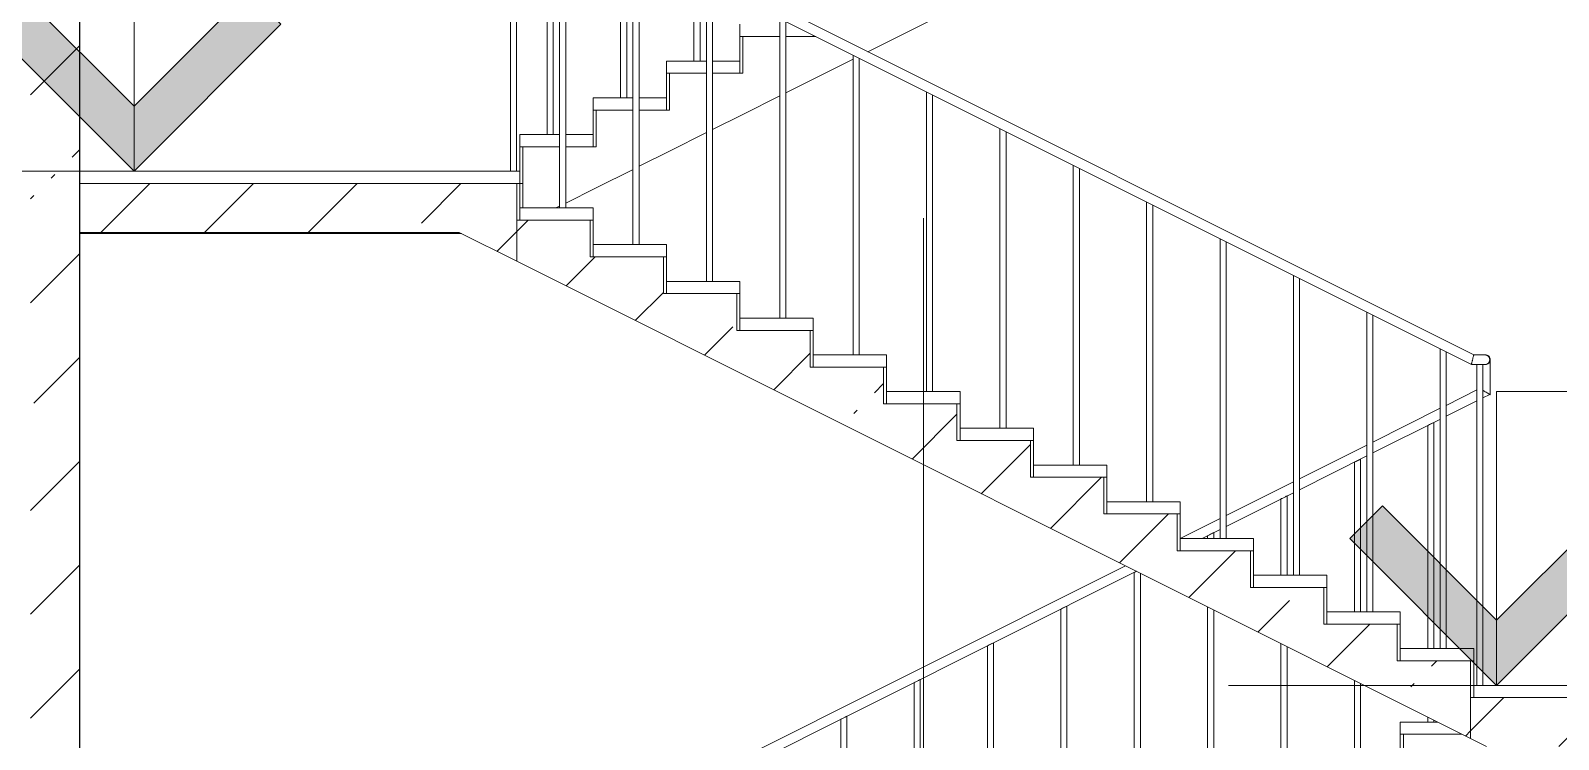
# Model space of a CAD drawing. Header units: millimetres. Extents: x -39507 to 33074, y -24219 to 30962.
# Drawn here: x 15867 to 22114, y 6049 to 8944 of the extents above; entities that cross this region are included whole.
import ezdxf

# ---------------------------------------------------------------- set-up
doc = ezdxf.new("R2010")
doc.units = ezdxf.units.MM
doc.linetypes.add('Осевые', pattern=[6350, 1270, -952.5, 3175, -952.5])
for name, color, linetype, lineweight in [('Балясины', 7, 'Continuous', 9), ('Верхние поручни', 7, 'Continuous', 9), ('Высотные отметки', 7, 'Continuous', 9), ('Лестницы', 7, 'Continuous', 9), ('Лестницы-1', 7, 'Continuous', 18), ('Ограждение', 7, 'Continuous', 9), ('Потолки', 7, 'Continuous', 9), ('Проступи_подступенки', 7, 'Continuous', 18), ('Проступи_подступенки-1', 7, 'Continuous', 9), ('Структура _1_', 7, 'Continuous', 18), ('Штриховка разреза-2', 7, 'Continuous', 9)]:
    doc.layers.add(name, color=color, linetype=linetype, lineweight=lineweight)
doc.layers.add('Оси-3', color=7, linetype='Осевые', lineweight=9, true_color=0xaaaaaa)
pattern_1 = [(45, (-2885.9, 6475), (-424.264, 424.264), [600, -100, 20, -100]), (45, (-2885.9, 6899), (-424.264, 424.264), [])]

# ---------------------------------------------------------------- blocks, each defined once
blk = doc.blocks.new('Ограждение - 25mm-V111-Разрез 2-2')
at = {"layer": 'Балясины'}
for p, q in [((18579.2, 22631.3), (18579.2, 21813.8)), ((18604.2, 21801.3), (18604.2, 22643.8)), ((18579.2, 21769.2), (18579.2, 21420)), ((18604.2, 21420), (18604.2, 21756.7)), ((18591.7, 21420), (18580.9, 21420)), ((18580.9, 21420), (18591.7, 21420)), ((18591.7, 21420), (18602.5, 21420)), ((18602.5, 21420), (18591.7, 21420))]:
    blk.add_line(p, q, dxfattribs=at)
at = {"layer": 'Балясины', "flags": 128}
for points in [[(18591.7, 22637.6), (18586.3, 22634.9), (18581.9, 22632.7), (18579.5, 22631.5), (18581.9, 22632.7), (18586.3, 22634.9), (18591.7, 22637.6)], [(18591.7, 22637.6), (18597.1, 22640.3), (18601.5, 22642.5), (18603.9, 22643.7), (18601.5, 22642.5), (18597.1, 22640.3), (18591.7, 22637.6)]]:
    blk.add_lwpolyline(points, dxfattribs=at)
blk = doc.blocks.new('Ограждение - 25mm-V129-Разрез 2-2')
at = {"layer": 'Балясины'}
for p, q in [((18279.2, 9881.3), (18279.2, 9363.9)), ((18291.7, 9887.6), (18296.5, 9890)), ((18304.2, 9351.4), (18304.2, 9893.8)), ((18279.2, 9319.2), (18279.2, 8670)), ((18304.2, 8670), (18304.2, 9306.7)), ((18291.7, 8670), (18280.9, 8670)), ((18280.9, 8670), (18291.7, 8670)), ((18291.7, 8670), (18302.5, 8670)), ((18302.5, 8670), (18291.7, 8670))]:
    blk.add_line(p, q, dxfattribs=at)
at = {"layer": 'Балясины', "flags": 128}
for points in [[(18291.7, 9887.6), (18286.3, 9884.9), (18281.9, 9882.7), (18279.5, 9881.5), (18281.9, 9882.7), (18286.3, 9884.9), (18291.7, 9887.6)], [(18297.1, 9890.3), (18301.5, 9892.5), (18303.9, 9893.7), (18301.5, 9892.5), (18297.1, 9890.3), (18291.7, 9887.6)]]:
    blk.add_lwpolyline(points, dxfattribs=at)
blk = doc.blocks.new('Ограждение - 25mm-V113-Разрез 2-2')
at = {"layer": 'Балясины'}
for p, q in [((17979.2, 22331.3), (17979.2, 22113.9)), ((18004.2, 22101.4), (18004.2, 22343.8)), ((17979.2, 22069.2), (17979.2, 21120)), ((18004.2, 21120), (18004.2, 22056.7)), ((17991.7, 21120), (17980.9, 21120)), ((17980.9, 21120), (17991.7, 21120)), ((17991.7, 21120), (18002.5, 21120)), ((18002.5, 21120), (17991.7, 21120))]:
    blk.add_line(p, q, dxfattribs=at)
at = {"layer": 'Балясины', "flags": 128}
for points in [[(17991.7, 22337.6), (17986.3, 22334.9), (17981.9, 22332.7), (17979.5, 22331.5), (17981.9, 22332.7), (17986.3, 22334.9), (17991.7, 22337.6)], [(17991.7, 22337.6), (17997.1, 22340.3), (18001.5, 22342.5), (18003.9, 22343.7), (18001.5, 22342.5), (17997.1, 22340.3), (17991.7, 22337.6)]]:
    blk.add_lwpolyline(points, dxfattribs=at)
blk = doc.blocks.new('Ограждение - 25mm-V115-Разрез 2-2')
at = {"layer": 'Балясины'}
for p, q in [((17841.7, 22280), (17852.5, 22280)), ((17854.2, 22280), (17841.7, 22280)), ((17854.2, 22176.4), (17854.2, 22280)), ((17829.2, 22144.2), (17829.2, 20970)), ((17854.2, 20970), (17854.2, 22131.7)), ((17852.5, 20970), (17830.9, 20970)), ((17830.9, 20970), (17852.5, 20970))]:
    blk.add_line(p, q, dxfattribs=at)
blk = doc.blocks.new('Ограждение - 25mm-V123-Разрез 2-2')
at = {"layer": 'Балясины'}
for p, q in [((18030, 17843.8), (18030, 16620)), ((18030.3, 17843.7), (18030.3, 17843.7)), ((18055, 16620), (18055, 17831.3)), ((18042.5, 16620), (18031.7, 16620)), ((18031.7, 16620), (18042.5, 16620)), ((18042.5, 16620), (18047.9, 16620)), ((18047.9, 16620), (18042.5, 16620)), ((18048.8, 16620), (18053.3, 16620)), ((18053.3, 16620), (18048.8, 16620))]:
    blk.add_line(p, q, dxfattribs=at)
blk = doc.blocks.new('Ограждение - 25mm-V92-Разрез 2-2')
at = {"layer": 'Балясины'}
for p, q in [((20430, -156.2), (20430, -1380)), ((20430.3, -156.3), (20430.3, -156.3)), ((20455, -1380), (20455, -168.7)), ((20442.5, -1380), (20431.7, -1380)), ((20431.7, -1380), (20442.5, -1380)), ((20442.5, -1380), (20453.3, -1380)), ((20453.3, -1380), (20442.5, -1380))]:
    blk.add_line(p, q, dxfattribs=at)
blk = doc.blocks.new('Ограждение - 25mm-V91-Разрез 2-2')
at = {"layer": 'Балясины'}
for p, q in [((18330, 893.8), (18330, -330)), ((18330.3, 893.7), (18330.3, 893.7)), ((18355, -330), (18355, 881.3)), ((18342.5, -330), (18331.7, -330)), ((18331.7, -330), (18342.5, -330)), ((18342.5, -330), (18353.3, -330)), ((18353.3, -330), (18342.5, -330))]:
    blk.add_line(p, q, dxfattribs=at)
blk = doc.blocks.new('Ограждение - 25mm-V44-Разрез 2-2')
at = {"layer": 'Балясины'}
for p, q in [((-23340.4, 18110), (-23340.4, 16800)), ((-23315.4, 16800), (-23315.4, 18110)), ((-23338.7, 16800), (-23317.1, 16800)), ((-23317.1, 16800), (-23338.7, 16800))]:
    blk.add_line(p, q, dxfattribs=at)
blk = doc.blocks.new('Ограждение - 25mm-V117-Разрез 2-2')
at = {"layer": 'Балясины'}
for p, q in [((21579.2, 19931.3), (21579.2, 19020)), ((21604.2, 19020), (21604.2, 19943.8)), ((21579.2, 18740), (21579.2, 18720)), ((21591.7, 18720), (21580.9, 18720)), ((21580.9, 18720), (21591.7, 18720)), ((21591.7, 18720), (21602.5, 18720)), ((21602.5, 18720), (21591.7, 18720)), ((21604.2, 18720), (21604.2, 18727.5))]:
    blk.add_line(p, q, dxfattribs=at)
at = {"layer": 'Балясины', "flags": 128}
for points in [[(21591.7, 19937.6), (21586.3, 19934.9), (21581.9, 19932.7), (21579.5, 19931.5), (21581.9, 19932.7), (21586.3, 19934.9), (21591.7, 19937.6)], [(21591.7, 19937.6), (21597.1, 19940.3), (21601.5, 19942.5), (21603.9, 19943.7), (21601.5, 19942.5), (21597.1, 19940.3), (21591.7, 19937.6)]]:
    blk.add_lwpolyline(points, dxfattribs=at)
blk = doc.blocks.new('Ограждение - 25mm-V118-Разрез 2-2')
at = {"layer": 'Балясины'}
for p, q in [((21279.2, 19781.3), (21279.2, 19170)), ((21304.2, 19170), (21304.2, 19793.8)), ((21279.2, 18890), (21279.2, 18570)), ((21304.2, 18570), (21304.2, 18877.5)), ((21291.7, 18570), (21280.9, 18570)), ((21280.9, 18570), (21291.7, 18570)), ((21291.7, 18570), (21302.5, 18570)), ((21302.5, 18570), (21291.7, 18570))]:
    blk.add_line(p, q, dxfattribs=at)
at = {"layer": 'Балясины', "flags": 128}
for points in [[(21291.7, 19787.6), (21286.3, 19784.9), (21281.9, 19782.7), (21279.5, 19781.5), (21281.9, 19782.7), (21286.3, 19784.9), (21291.7, 19787.6)], [(21291.7, 19787.6), (21297.1, 19790.3), (21301.5, 19792.5), (21303.9, 19793.7), (21301.5, 19792.5), (21297.1, 19790.3), (21291.7, 19787.6)]]:
    blk.add_lwpolyline(points, dxfattribs=at)
blk = doc.blocks.new('Ограждение - 25mm-V130-Разрез 2-2')
at = {"layer": 'Балясины'}
for p, q in [((20979.2, 7031.3), (20979.2, 6720)), ((21004.2, 6720), (21004.2, 7043.8)), ((20979.2, 6440), (20979.2, 5820)), ((21004.2, 5820), (21004.2, 6427.5)), ((20991.7, 5820), (20980.9, 5820)), ((20980.9, 5820), (20991.7, 5820)), ((20991.7, 5820), (21002.5, 5820)), ((21002.5, 5820), (20991.7, 5820))]:
    blk.add_line(p, q, dxfattribs=at)
at = {"layer": 'Балясины', "flags": 128}
for points in [[(20991.7, 7037.6), (20986.3, 7034.9), (20981.9, 7032.7), (20979.5, 7031.5), (20981.9, 7032.7), (20986.3, 7034.9), (20991.7, 7037.6)], [(21001.5, 7042.5), (21003.9, 7043.7), (21001.5, 7042.5), (20997.1, 7040.3), (20991.7, 7037.6)], [(20991.7, 7037.6), (20997.1, 7040.3), (21000.7, 7042.1)]]:
    blk.add_lwpolyline(points, dxfattribs=at)
blk = doc.blocks.new('Ограждение - 25mm-V120-Разрез 2-2')
at = {"layer": 'Балясины'}
for p, q in [((20704.2, 19470), (20704.2, 19493.8)), ((20679.2, 19481.3), (20679.2, 19470)), ((20679.2, 19190), (20679.2, 18270)), ((20704.2, 18270), (20704.2, 19177.5)), ((20691.7, 18270), (20680.9, 18270)), ((20680.9, 18270), (20691.7, 18270)), ((20691.7, 18270), (20702.5, 18270)), ((20702.5, 18270), (20691.7, 18270))]:
    blk.add_line(p, q, dxfattribs=at)
at = {"layer": 'Балясины', "flags": 128}
for points in [[(20691.7, 19487.6), (20697.1, 19490.3), (20701.5, 19492.5), (20703.9, 19493.7), (20701.5, 19492.5), (20697.1, 19490.3), (20691.7, 19487.6)], [(20691.7, 19487.6), (20686.3, 19484.9), (20681.9, 19482.7), (20679.5, 19481.5), (20681.9, 19482.7), (20686.3, 19484.9), (20691.7, 19487.6)]]:
    blk.add_lwpolyline(points, dxfattribs=at)
blk = doc.blocks.new('Ограждение - 25mm-V121-Разрез 2-2')
at = {"layer": 'Балясины'}
for p, q in [((20379.2, 19331.3), (20379.2, 18120)), ((20404.2, 18120), (20404.2, 19327.5)), ((20391.7, 18120), (20380.9, 18120)), ((20380.9, 18120), (20391.7, 18120)), ((20391.7, 18120), (20402.5, 18120)), ((20402.5, 18120), (20391.7, 18120))]:
    blk.add_line(p, q, dxfattribs=at)
at = {"layer": 'Балясины', "flags": 128}
blk.add_lwpolyline([(20386.3, 19334.9), (20381.9, 19332.7), (20379.5, 19331.5), (20381.9, 19332.7), (20386.3, 19334.9)], dxfattribs=at)
blk = doc.blocks.new('Ограждение - 25mm-V109-Разрез 2-2')
at = {"layer": 'Балясины'}
for p, q in [((20679.2, 23681.3), (20679.2, 22470)), ((20704.2, 22470), (20704.2, 23693.8)), ((20691.7, 22470), (20680.9, 22470)), ((20680.9, 22470), (20691.7, 22470)), ((20691.7, 22470), (20702.5, 22470)), ((20702.5, 22470), (20691.7, 22470))]:
    blk.add_line(p, q, dxfattribs=at)
at = {"layer": 'Балясины', "flags": 128}
for points in [[(20691.7, 23687.6), (20686.3, 23684.9), (20681.9, 23682.7), (20679.5, 23681.5), (20681.9, 23682.7), (20686.3, 23684.9), (20691.7, 23687.6)], [(20691.7, 23687.6), (20697.1, 23690.3), (20701.5, 23692.5), (20703.9, 23693.7), (20701.5, 23692.5), (20697.1, 23690.3), (20691.7, 23687.6)]]:
    blk.add_lwpolyline(points, dxfattribs=at)
blk = doc.blocks.new('Ограждение - 25mm-V122-Разрез 2-2')
at = {"layer": 'Балясины'}
for p, q in [((19204.2, 17520), (19204.2, 18743.8)), ((19179.2, 18731.3), (19179.2, 17520)), ((19191.7, 17520), (19181.7, 17520)), ((19181.7, 17520), (19191.7, 17520)), ((19191.7, 17520), (19202.5, 17520)), ((19202.5, 17520), (19191.7, 17520))]:
    blk.add_line(p, q, dxfattribs=at)
at = {"layer": 'Балясины', "flags": 128}
for points in [[(19191.7, 18737.6), (19197.1, 18740.3), (19201.5, 18742.5), (19203.9, 18743.7), (19201.5, 18742.5), (19197.1, 18740.3), (19191.7, 18737.6)], [(19191.7, 18737.6), (19186.3, 18734.9), (19181.9, 18732.7), (19179.5, 18731.5), (19181.9, 18732.7), (19186.3, 18734.9), (19191.7, 18737.6)]]:
    blk.add_lwpolyline(points, dxfattribs=at)
blk = doc.blocks.new('Ограждение - 25mm-V114-Разрез 2-2')
at = {"layer": 'Балясины'}
for p, q in [((17841.7, 22280), (17852.5, 22280)), ((17852.5, 22280), (17841.7, 22280)), ((17854.2, 22176.4), (17854.2, 22280)), ((17829.2, 22144.2), (17829.2, 20970)), ((17854.2, 20970), (17854.2, 22131.7)), ((17852.5, 20970), (17830.9, 20970)), ((17830.9, 20970), (17852.5, 20970))]:
    blk.add_line(p, q, dxfattribs=at)
blk = doc.blocks.new('Ограждение - 25mm-V141-Разрез 2-2')
at = {"layer": 'Балясины'}
for p, q in [((17829.2, 22144.2), (17829.2, 20970)), ((17829.5, 22144.1), (17829.5, 22144.1)), ((17854.2, 20970), (17854.2, 22131.7)), ((17841.7, 20970), (17830.9, 20970)), ((17830.9, 20970), (17841.7, 20970)), ((17841.7, 20970), (17852.5, 20970)), ((17852.5, 20970), (17841.7, 20970))]:
    blk.add_line(p, q, dxfattribs=at)
blk = doc.blocks.new('Ограждение - 25mm-6839857-Разрез 2-2')
at = {"layer": 'Балясины'}
for p, q in [((21780, -968.3), (21780, -2130)), ((21805, -2130), (21805, -955.8)), ((21792.5, -2130), (21781.7, -2130)), ((21781.7, -2130), (21792.5, -2130)), ((21792.5, -2130), (21803.3, -2130)), ((21803.3, -2130), (21792.5, -2130))]:
    blk.add_line(p, q, dxfattribs=at)
blk = doc.blocks.new('Ограждение - Ограждение-6836320-Разрез 2-2')
for name, p in [('Ограждение - 25mm-V111-Разрез 2-2', (0, -12600)), ('Ограждение - 25mm-V129-Разрез 2-2', (0, 0)), ('Ограждение - 25mm-V113-Разрез 2-2', (0, -12600)), ('Ограждение - 25mm-V115-Разрез 2-2', (0, -12600)), ('Ограждение - 25mm-V114-Разрез 2-2', (0, -12600)), ('Ограждение - 25mm-V141-Разрез 2-2', (0, -12600)), ('Ограждение - 25mm-V123-Разрез 2-2', (0, -8400)), ('Ограждение - 25mm-V92-Разрез 2-2', (-2100, 9450)), ('Ограждение - 25mm-V92-Разрез 2-2', (-1800, 9300)), ('Ограждение - 25mm-V92-Разрез 2-2', (-1500, 9150)), ('Ограждение - 25mm-V92-Разрез 2-2', (-1200, 9000)), ('Ограждение - 25mm-V91-Разрез 2-2', (1200, 7800)), ('Ограждение - 25mm-V91-Разрез 2-2', (1500, 7650)), ('Ограждение - 25mm-V91-Разрез 2-2', (1800, 7500)), ('Ограждение - 25mm-V91-Разрез 2-2', (2100, 7350)), ('Ограждение - 25mm-V91-Разрез 2-2', (2400, 7200)), ('Ограждение - 25mm-V91-Разрез 2-2', (2700, 7050)), ('Ограждение - 25mm-V91-Разрез 2-2', (3000, 6900)), ('Ограждение - 25mm-V91-Разрез 2-2', (3300, 6750)), ('Ограждение - 25mm-V44-Разрез 2-2', (45120.4, -10530)), ('Ограждение - 25mm-V44-Разрез 2-2', (45120.4, -10530)), ('Ограждение - 25mm-6839857-Разрез 2-2', (0, 8400)), ('Ограждение - 25mm-V117-Разрез 2-2', (0, -12600)), ('Ограждение - 25mm-V118-Разрез 2-2', (0, -12600)), ('Ограждение - 25mm-V130-Разрез 2-2', (0, 0)), ('Ограждение - 25mm-V120-Разрез 2-2', (0, -12600)), ('Ограждение - 25mm-V121-Разрез 2-2', (0, -12600)), ('Ограждение - 25mm-V109-Разрез 2-2', (-600, -17100)), ('Ограждение - 25mm-V109-Разрез 2-2', (-900, -17250)), ('Ограждение - 25mm-V109-Разрез 2-2', (-1200, -17400)), ('Ограждение - 25mm-V122-Разрез 2-2', (0, -12600))]:
    blk.add_blockref(name, p)
blk = doc.blocks.new('Тип верхнего поручня - Верхний поручень_Внутренний_-6837024-Разрез 2-2')
at = {"layer": 'Верхние поручни'}
for p, q in [((17801.7, 9558), (21757.7, 7580)), ((21767.1, 7620), (17841.7, 9582.7)), ((21757.7, 7580), (21812.5, 7580)), ((21812.5, 7620), (21767.1, 7620)), ((21834.6, 7456.7), (21834.6, 7600)), ((21780.2, 7476.5), (21654.5, 7413.7)), ((21805, 7444.2), (21832.5, 7458)), ((21812.5, 7470.3), (21807.3, 7473.5)), ((21807.3, 7473.5), (21812.5, 7470.3)), ((21630.6, 7401.7), (21354.8, 7263.9)), ((21654.4, 7368.9), (21780.2, 7431.8)), ((21354.9, 7219.1), (21630.7, 7357)), ((21330.2, 7251.5), (21054.9, 7113.9)), ((21054.9, 7069.2), (21330.2, 7206.8)), ((21030.1, 7101.5), (20755, 6963.9)), ((20755, 6919.2), (21030.1, 7056.8)), ((20730, 6951.5), (20567.1, 6870)), ((20656.6, 6870), (20730, 6906.7)), ((20343.2, 6758), (17867.1, 5520)), ((17876.6, 5480), (20387.9, 6735.7))]:
    blk.add_line(p, q, dxfattribs=at)
at = {"layer": 'Верхние поручни', "flags": 128}
for points in [[(21814.6, 7580), (21819.8, 7580.7), (21824.6, 7582.7), (21828.8, 7585.9), (21832, 7590), (21834, 7594.8), (21834.6, 7600), (21834, 7605.2), (21832, 7610), (21828.8, 7614.1), (21824.6, 7617.3), (21819.8, 7619.3), (21814.6, 7620)], [(21814.6, 7469), (21809.5, 7472.2), (21805, 7475)], [(21805, 7475), (21809.5, 7472.2), (21814.6, 7469)], [(21812.5, 7470.3), (21817.7, 7467.1), (21822.5, 7464.2), (21826.7, 7461.6), (21829.8, 7459.6)], [(21829.8, 7459.6), (21826.7, 7461.6), (21822.5, 7464.2), (21817.7, 7467.1), (21812.5, 7470.3)], [(21814.6, 7469), (21819.8, 7465.8), (21824.6, 7462.9), (21828.8, 7460.3), (21832, 7458.3)], [(21834.6, 7456.7), (21834, 7457.1), (21832, 7458.3), (21828.8, 7460.3), (21824.6, 7462.9), (21819.8, 7465.8), (21814.6, 7469)]]:
    blk.add_lwpolyline(points, dxfattribs=at)
at = {"layer": 'Верхние поручни'}
for points, knots in [([(21762.4, 7600), (21762, 7598.3), (21761.2, 7594.8), (21760, 7589.9), (21759, 7585.7), (21758, 7581.4), (21757.7, 7580), (21757.7, 7580)], [0, 0, 0, 0, 0.0833333, 0.1666667, 0.25, 0.3333333, 0.5, 0.5, 0.5, 0.5]), ([(21767.1, 7620), (21767.1, 7620), (21766.8, 7618.6), (21765.8, 7614.3), (21764.8, 7610.1), (21763.6, 7605.2), (21762.8, 7601.7), (21762.4, 7600)], [0.5, 0.5, 0.5, 0.5, 0.6666667, 0.75, 0.8333333, 0.9166667, 1, 1, 1, 1]), ([(21812.5, 7620), (21813, 7620), (21813.8, 7620), (21815.1, 7619.8), (21816.4, 7619.6), (21817.7, 7619.3), (21819, 7619), (21820.2, 7618.5), (21821.4, 7618), (21822.5, 7617.3), (21823.6, 7616.6), (21825.1, 7615.6), (21826.4, 7614.5), (21827.6, 7613.2), (21828.7, 7611.8), (21829.9, 7610), (21831.1, 7607.7), (21832.2, 7604.4), (21832.5, 7601.7), (21832.5, 7600)], [0.5, 0.5, 0.5, 0.5, 0.5208333, 0.5416667, 0.5625, 0.5833333, 0.6041667, 0.625, 0.6458333, 0.6666667, 0.6875, 0.7083333, 0.75, 0.7708333, 0.7916667, 0.8333333, 0.875, 0.9166667, 1, 1, 1, 1]), ([(21832.5, 7600), (21832.5, 7598.3), (21832.2, 7595.6), (21831.1, 7592.3), (21829.9, 7590), (21828.7, 7588.2), (21827.6, 7586.8), (21826.4, 7585.5), (21824.7, 7584.1), (21822.9, 7582.9), (21821.4, 7582), (21820.2, 7581.5), (21819, 7581), (21817.7, 7580.7), (21816.4, 7580.4), (21815.1, 7580.2), (21813.8, 7580), (21813, 7580), (21812.5, 7580)], [0, 0, 0, 0, 0.0833333, 0.125, 0.1666667, 0.2083333, 0.2291667, 0.25, 0.2916667, 0.3333333, 0.3541667, 0.375, 0.3958333, 0.4166667, 0.4375, 0.4583333, 0.4791667, 0.5, 0.5, 0.5, 0.5])]:
    blk.add_open_spline(points, degree=3, knots=knots, dxfattribs=at)
for points in [[(21758.3, 7582.7), (21758.5, 7583.6), (21759, 7585.7), (21760, 7589.9), (21761.2, 7594.8), (21762, 7598.3), (21762.4, 7600)], [(21762.4, 7600), (21762.8, 7601.7), (21763.6, 7605.2), (21764.8, 7610.1), (21765.8, 7614.3), (21766.3, 7616.4), (21766.5, 7617.3)]]:
    blk.add_open_spline(points, degree=3, dxfattribs=at)
blk = doc.blocks.new('Высотные отметки - Высотная отметка - Стрелка-4455449-Разрез 2-2')
at = {"layer": 'Высотные отметки'}
blk.add_hatch(color=256, dxfattribs=at).paths.add_polyline_path([(-36565.6, -5267.2), (-36098.4, -5734.3), (-35631.2, -5267.2), (-35498.4, -5400), (-36098.4, -6000), (-36698.4, -5400)], flags=0)
for p, q in [((-36098.4, -4800), (-39098.4, -4800)), ((-36098.4, -6000), (-36098.4, -4800)), ((-36565.6, -5267.2), (-36698.4, -5400)), ((-36098.4, -5734.3), (-36565.6, -5267.2)), ((-35631.2, -5267.2), (-36098.4, -5734.3)), ((-35498.4, -5400), (-35631.2, -5267.2)), ((-36698.4, -5400), (-36098.4, -6000)), ((-36098.4, -6000), (-35498.4, -5400)), ((-35002.8, -6000), (-36395.1, -6000))]:
    blk.add_line(p, q, dxfattribs=at)

msp = doc.modelspace()

# ---------------------------------------------------------------- hatches: boundary and pattern name
at = {"layer": 'Лестницы'}
h = msp.add_hatch(dxfattribs=at)
h.set_pattern_fill('FP_2', color=256, style=0, pattern_type=2)
h.set_pattern_definition(pattern_1)
h.paths.add_polyline_path([(17854.6, 8002.3), (17854.6, 8320), (16067.1, 8320), (16067.1, 8120), (17619.2, 8120)], flags=0)
h = msp.add_hatch(dxfattribs=at)
h.set_pattern_fill('FP_2', color=256, style=0, pattern_type=2)
h.set_pattern_definition(pattern_1)
h.paths.add_polyline_path([(21754.6, 6052.3), (21754.6, 6370), (21454.6, 6370), (21454.6, 6520), (21154.6, 6520), (21154.6, 6670), (20854.6, 6670), (20854.6, 6820), (20554.6, 6820), (20554.6, 6970), (20254.6, 6970), (20254.6, 7120), (19954.6, 7120), (19954.6, 7270), (19654.6, 7270), (19654.6, 7420), (19354.6, 7420), (19354.6, 7570), (19054.6, 7570), (19054.6, 7720), (18754.6, 7720), (18754.6, 7870), (18454.6, 7870), (18454.6, 8020), (18154.6, 8020), (18154.6, 8170), (17854.6, 8170), (17854.6, 8002.3), (21733.6, 6062.8)], flags=0)
h = msp.add_hatch(dxfattribs=at)
h.set_pattern_fill('FP_2', color=256, style=0, pattern_type=2)
h.set_pattern_definition(pattern_1)
h.paths.add_polyline_path([(22867.6, 6020), (23567.1, 6020), (23567.1, 6220), (21754.6, 6220), (21754.6, 6052.3), (21819.2, 6020), (22300.6, 6020)], flags=0)
at = {"layer": 'Штриховка разреза-2'}
h = msp.add_hatch(dxfattribs=at)
h.set_pattern_fill('FP_2', color=256, style=0, pattern_type=2)
h.set_pattern_definition(pattern_1)
h.paths.add_polyline_path([(16067.1, 5150), (16067.1, 12250), (15867.1, 12250), (15867.1, 5150)], flags=0)

# ---------------------------------------------------------------- linework, layer by layer
at = {"layer": 'Высотные отметки'}
for p, q in [((16083, 8370), (16113.3, 8370)), ((16113.3, 8370), (16290.1, 8370)), ((21780, 6270), (21825.9, 6270)), ((21825.9, 6270), (21860.9, 6270))]:
    msp.add_line(p, q, dxfattribs=at)
at = {"layer": 'Лестницы'}
for p, q in [((19379.6, 8902.3), (19679.6, 9052.3)), ((18779.6, 8920), (18930.4, 8920)), ((18779.6, 8770), (18779.6, 8920)), ((18954.6, 8920), (19077.7, 8920)), ((19290.8, 8857.9), (19379.6, 8902.3)), ((19079.6, 8752.3), (19230.4, 8827.7)), ((18479.6, 8770), (18630.2, 8770)), ((18479.6, 8620), (18479.6, 8770)), ((18654.8, 8770), (18779.6, 8770)), ((18954.4, 8689.7), (19079.6, 8752.3)), ((18779.6, 8602.3), (18930.7, 8677.8)), ((18179.6, 8620), (18330.2, 8620)), ((18179.6, 8470), (18179.6, 8620)), ((18354.9, 8620), (18479.6, 8620)), ((18654.9, 8539.9), (18779.6, 8602.3)), ((18479.6, 8452.3), (18630.2, 8527.6)), ((17879.6, 8470), (18030.1, 8470)), ((17879.6, 8220), (17879.6, 8470)), ((18055, 8470), (18179.6, 8470)), ((18354.9, 8390), (18479.6, 8452.3)), ((18179.6, 8302.3), (18330.1, 8377.5)), ((17854.6, 8320), (17867.1, 8320)), ((17854.6, 8120), (17854.6, 8320)), ((17867.1, 8320), (17879.6, 8320)), ((17867.1, 8320), (17867.1, 8170)), ((17867.1, 8170), (17867.1, 8320)), ((17879.6, 8220), (17879.6, 8320)), ((18055, 8240), (18179.6, 8302.3)), ((18015, 8220), (18030, 8227.5)), ((21479.6, 6070), (21719.2, 6070)), ((21479.6, 5920), (21479.6, 6070))]:
    msp.add_line(p, q, dxfattribs=at)
at = {"layer": 'Лестницы-1'}
for p, q in [((17854.6, 8320), (16067.1, 8320)), ((16067.1, 8320), (16067.1, 8120)), ((17854.6, 8002.3), (17854.6, 8320)), ((18154.6, 8170), (17854.6, 8170)), ((17854.6, 8170), (17854.6, 8002.3)), ((18154.6, 8020), (18154.6, 8170)), ((16067.1, 8120), (17619.2, 8120)), ((17619.2, 8120), (17854.6, 8002.3)), ((17854.6, 8002.3), (21754.6, 6052.3)), ((18454.6, 8020), (18154.6, 8020)), ((18454.6, 7870), (18454.6, 8020)), ((18754.6, 7870), (18454.6, 7870)), ((18754.6, 7720), (18754.6, 7870)), ((19054.6, 7720), (18754.6, 7720)), ((19054.6, 7570), (19054.6, 7720)), ((19354.6, 7570), (19054.6, 7570)), ((19354.6, 7420), (19354.6, 7570)), ((19654.6, 7420), (19354.6, 7420)), ((19654.6, 7270), (19654.6, 7420)), ((19954.6, 7270), (19654.6, 7270)), ((19954.6, 7120), (19954.6, 7270)), ((20254.6, 7120), (19954.6, 7120)), ((20254.6, 6970), (20254.6, 7120)), ((20554.6, 6970), (20254.6, 6970)), ((20554.6, 6820), (20554.6, 6970)), ((20854.6, 6820), (20554.6, 6820)), ((20854.6, 6670), (20854.6, 6820)), ((21154.6, 6670), (20854.6, 6670)), ((21154.6, 6520), (21154.6, 6670)), ((21454.6, 6520), (21154.6, 6520)), ((21454.6, 6370), (21454.6, 6520)), ((21754.6, 6370), (21454.6, 6370)), ((21754.6, 6052.3), (21754.6, 6370)), ((23567.1, 6220), (21754.6, 6220)), ((21754.6, 6220), (21754.6, 6052.3)), ((21754.6, 6052.3), (21819.2, 6020))]:
    msp.add_line(p, q, dxfattribs=at)
at = {"layer": 'Оси-3'}
msp.add_line((19517.1, -22619.5), (19517.1, 29000), dxfattribs=at)
at = {"layer": 'Потолки'}
for p, q in [((17619.2, 8115), (17619.2, 8120)), ((17629.2, 8115), (17619.2, 8115))]:
    msp.add_line(p, q, dxfattribs=at)
at = {"layer": 'Проступи_подступенки'}
for p, q in [((17867.1, 8370), (16067.1, 8370)), ((16067.1, 8370), (16067.1, 8320)), ((16067.1, 8320), (17867.1, 8320)), ((17867.1, 8320), (17854.6, 8320)), ((17854.6, 8320), (17854.6, 8170)), ((17867.1, 8320), (17867.1, 8370)), ((17867.1, 8170), (17867.1, 8320)), ((18167.1, 8220), (17867.1, 8220)), ((17867.1, 8220), (17867.1, 8170)), ((18167.1, 8170), (18167.1, 8220)), ((17854.6, 8170), (17867.1, 8170)), ((17867.1, 8170), (18167.1, 8170)), ((18167.1, 8170), (18154.6, 8170)), ((18154.6, 8170), (18154.6, 8020)), ((18167.1, 8020), (18167.1, 8170)), ((18467.1, 8070), (18167.1, 8070)), ((18167.1, 8070), (18167.1, 8020)), ((18467.1, 8020), (18467.1, 8070)), ((18154.6, 8020), (18167.1, 8020)), ((18167.1, 8020), (18467.1, 8020)), ((18467.1, 8020), (18454.6, 8020)), ((18454.6, 8020), (18454.6, 7870)), ((18467.1, 7870), (18467.1, 8020)), ((18767.1, 7920), (18467.1, 7920)), ((18467.1, 7920), (18467.1, 7870)), ((18767.1, 7870), (18767.1, 7920)), ((18454.6, 7870), (18467.1, 7870)), ((18467.1, 7870), (18767.1, 7870)), ((18767.1, 7870), (18754.6, 7870)), ((18754.6, 7870), (18754.6, 7720)), ((18767.1, 7720), (18767.1, 7870)), ((19067.1, 7770), (18767.1, 7770)), ((18767.1, 7770), (18767.1, 7720)), ((19067.1, 7720), (19067.1, 7770)), ((18754.6, 7720), (18767.1, 7720)), ((18767.1, 7720), (19067.1, 7720)), ((19067.1, 7720), (19054.6, 7720)), ((19054.6, 7720), (19054.6, 7570)), ((19067.1, 7570), (19067.1, 7720)), ((19054.6, 7570), (19067.1, 7570)), ((19367.1, 7620), (19067.1, 7620)), ((19067.1, 7620), (19067.1, 7570)), ((19067.1, 7570), (19367.1, 7570)), ((19367.1, 7570), (19354.6, 7570)), ((19354.6, 7570), (19354.6, 7420)), ((19367.1, 7570), (19367.1, 7620)), ((19367.1, 7420), (19367.1, 7570)), ((19667.1, 7470), (19367.1, 7470)), ((19367.1, 7470), (19367.1, 7420)), ((19667.1, 7420), (19667.1, 7470)), ((19354.6, 7420), (19367.1, 7420)), ((19367.1, 7420), (19667.1, 7420)), ((19667.1, 7420), (19654.6, 7420)), ((19654.6, 7420), (19654.6, 7270)), ((19667.1, 7270), (19667.1, 7420)), ((19967.1, 7320), (19667.1, 7320)), ((19667.1, 7320), (19667.1, 7270)), ((19967.1, 7270), (19967.1, 7320)), ((19654.6, 7270), (19667.1, 7270)), ((19667.1, 7270), (19967.1, 7270)), ((19967.1, 7270), (19954.6, 7270)), ((19954.6, 7270), (19954.6, 7120)), ((19967.1, 7120), (19967.1, 7270)), ((20267.1, 7170), (19967.1, 7170)), ((19967.1, 7170), (19967.1, 7120)), ((20267.1, 7120), (20267.1, 7170)), ((19954.6, 7120), (19967.1, 7120)), ((19967.1, 7120), (20267.1, 7120)), ((20267.1, 7120), (20254.6, 7120)), ((20254.6, 7120), (20254.6, 6970)), ((20267.1, 6970), (20267.1, 7120)), ((20567.1, 7020), (20267.1, 7020)), ((20267.1, 7020), (20267.1, 6970)), ((20567.1, 6970), (20567.1, 7020)), ((20254.6, 6970), (20267.1, 6970)), ((20267.1, 6970), (20567.1, 6970)), ((20567.1, 6970), (20554.6, 6970)), ((20554.6, 6970), (20554.6, 6820)), ((20567.1, 6820), (20567.1, 6970)), ((20554.6, 6820), (20567.1, 6820)), ((20867.1, 6870), (20567.1, 6870)), ((20567.1, 6870), (20567.1, 6820)), ((20567.1, 6820), (20867.1, 6820)), ((20867.1, 6820), (20854.6, 6820)), ((20854.6, 6820), (20854.6, 6670)), ((20867.1, 6820), (20867.1, 6870)), ((20867.1, 6670), (20867.1, 6820)), ((21167.1, 6720), (20867.1, 6720)), ((20867.1, 6720), (20867.1, 6670)), ((21167.1, 6670), (21167.1, 6720)), ((20854.6, 6670), (20867.1, 6670)), ((20867.1, 6670), (21167.1, 6670)), ((21167.1, 6670), (21154.6, 6670)), ((21154.6, 6670), (21154.6, 6520)), ((21167.1, 6520), (21167.1, 6670)), ((21467.1, 6570), (21167.1, 6570)), ((21167.1, 6570), (21167.1, 6520)), ((21467.1, 6520), (21467.1, 6570)), ((21154.6, 6520), (21167.1, 6520)), ((21167.1, 6520), (21467.1, 6520)), ((21467.1, 6520), (21454.6, 6520)), ((21454.6, 6520), (21454.6, 6370)), ((21467.1, 6370), (21467.1, 6520)), ((21767.1, 6420), (21467.1, 6420)), ((21467.1, 6420), (21467.1, 6370)), ((21767.1, 6370), (21767.1, 6420)), ((21454.6, 6370), (21467.1, 6370)), ((21467.1, 6370), (21767.1, 6370)), ((21767.1, 6370), (21754.6, 6370)), ((21754.6, 6370), (21754.6, 6220)), ((21767.1, 6220), (21767.1, 6370)), ((23567.1, 6270), (21767.1, 6270)), ((21767.1, 6270), (21767.1, 6220)), ((21754.6, 6220), (21767.1, 6220)), ((21767.1, 6220), (23567.1, 6220))]:
    msp.add_line(p, q, dxfattribs=at)
at = {"layer": 'Проступи_подступенки-1'}
for p, q in [((18767.1, 8970), (18767.1, 8920)), ((18767.1, 8920), (18767.1, 8770)), ((18779.6, 8920), (18767.1, 8920)), ((18930.4, 8920), (18767.1, 8920)), ((18779.6, 8770), (18779.6, 8920)), ((19067.1, 8920), (18954.6, 8920)), ((19067.1, 8920), (19067.1, 8925.3)), ((19067.1, 8925.3), (19067.1, 8920)), ((19067.1, 8920), (19077.7, 8920)), ((18467.1, 8820), (18630.7, 8820)), ((18467.1, 8820), (18467.1, 8770)), ((18654.4, 8820), (18767.1, 8820)), ((18767.1, 8770), (18767.1, 8820)), ((18467.1, 8770), (18467.1, 8620)), ((18479.6, 8770), (18467.1, 8770)), ((18630.2, 8770), (18467.1, 8770)), ((18479.6, 8620), (18479.6, 8770)), ((18767.1, 8770), (18654.8, 8770)), ((18767.1, 8770), (18779.6, 8770)), ((18167.1, 8670), (18330.2, 8670)), ((18167.1, 8670), (18167.1, 8620)), ((18354.9, 8670), (18467.1, 8670)), ((18467.1, 8620), (18467.1, 8670)), ((18167.1, 8620), (18167.1, 8470)), ((18179.6, 8620), (18167.1, 8620)), ((18330.2, 8620), (18167.1, 8620)), ((18179.6, 8470), (18179.6, 8620)), ((18467.1, 8620), (18354.9, 8620)), ((18467.1, 8620), (18479.6, 8620)), ((17867.1, 8520), (18030.1, 8520)), ((17867.1, 8470), (17867.1, 8520)), ((18054.9, 8520), (18167.1, 8520)), ((18167.1, 8470), (18167.1, 8520)), ((18030.1, 8470), (17867.1, 8470)), ((17867.1, 8470), (17867.1, 8320)), ((17879.6, 8470), (17867.1, 8470)), ((17879.6, 8320), (17879.6, 8470)), ((18167.1, 8470), (18055, 8470)), ((18167.1, 8470), (18179.6, 8470)), ((17867.1, 8320), (17879.6, 8320)), ((21779.6, 6220), (21767.1, 6220)), ((21467.1, 6120), (21619.2, 6120)), ((21467.1, 6120), (21467.1, 6070)), ((21467.1, 6070), (21467.1, 5920)), ((21479.6, 6070), (21467.1, 6070)), ((21719.2, 6070), (21467.1, 6070)), ((21479.6, 5920), (21479.6, 6070))]:
    msp.add_line(p, q, dxfattribs=at)
at = {"layer": 'Структура _1_'}
for p, q in [((16069.1, 2100), (16069.1, 12600)), ((16067.1, 12500), (16067.1, 4900)), ((16067.1, 5150), (16067.1, 12250)), ((17619.2, 8120), (16067.1, 8120)), ((16067.1, 8120), (16067.1, 8115)), ((16067.1, 8115), (17619.2, 8115)), ((17619.2, 8115), (17619.2, 8120))]:
    msp.add_line(p, q, dxfattribs=at)

# ---------------------------------------------------------------- block references
at = {"layer": 'Верхние поручни'}
msp.add_blockref('Тип верхнего поручня - Верхний поручень_Внутренний_-6837024-Разрез 2-2', (0, 0), dxfattribs=at)
at = {"layer": 'Высотные отметки', "extrusion": (0, 0, -1)}
for p in [(19808.3, 14370), (14237.5, 12270)]:
    msp.add_blockref('Высотные отметки - Высотная отметка - Стрелка-4455449-Разрез 2-2', p, dxfattribs=at)
at = {"layer": 'Ограждение'}
msp.add_blockref('Ограждение - Ограждение-6836320-Разрез 2-2', (0, 0), dxfattribs=at)

doc.saveas('drawing.dxf')
